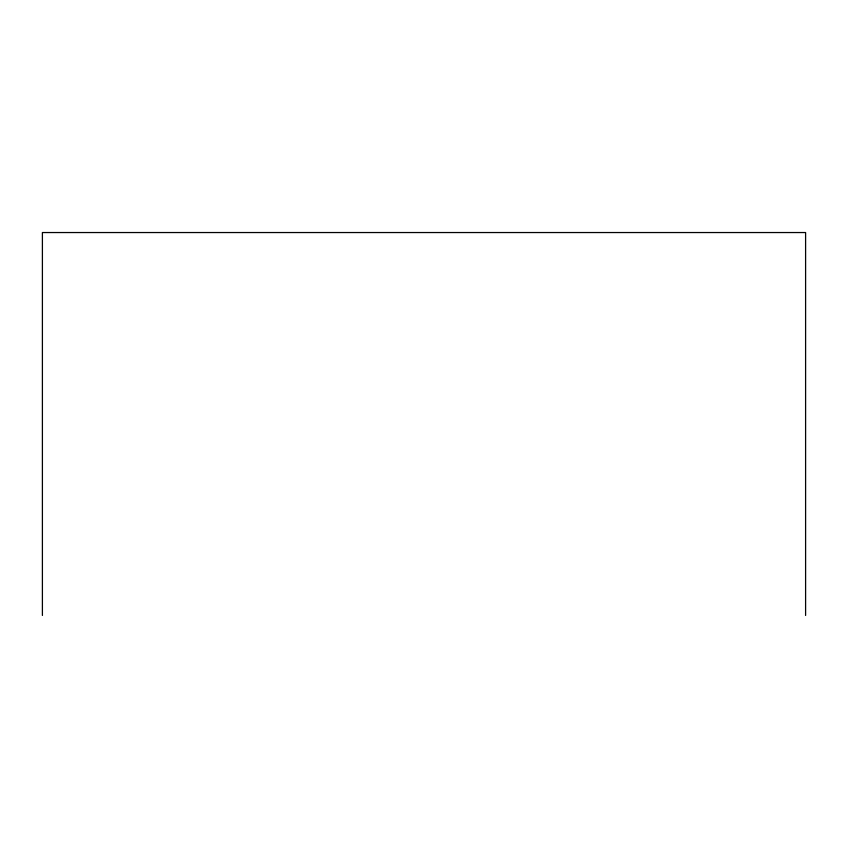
<?xml version="1.0" encoding="UTF-8"?>
<svg xmlns="http://www.w3.org/2000/svg" width="848" height="848" viewBox="0 0 848 848"><rect width="100%" height="100%" fill="white"/><g stroke="black" fill="none" stroke-linecap="round" stroke-linejoin="round"><path stroke-width="1.27" d="M805.6 615.457L805.6 232.543L42.4 232.543L42.4 615.457"/></g></svg>
